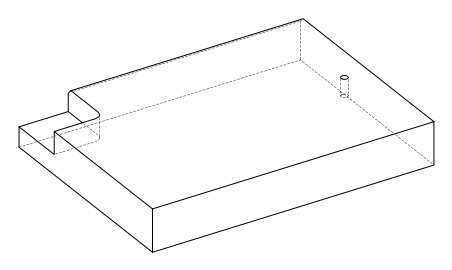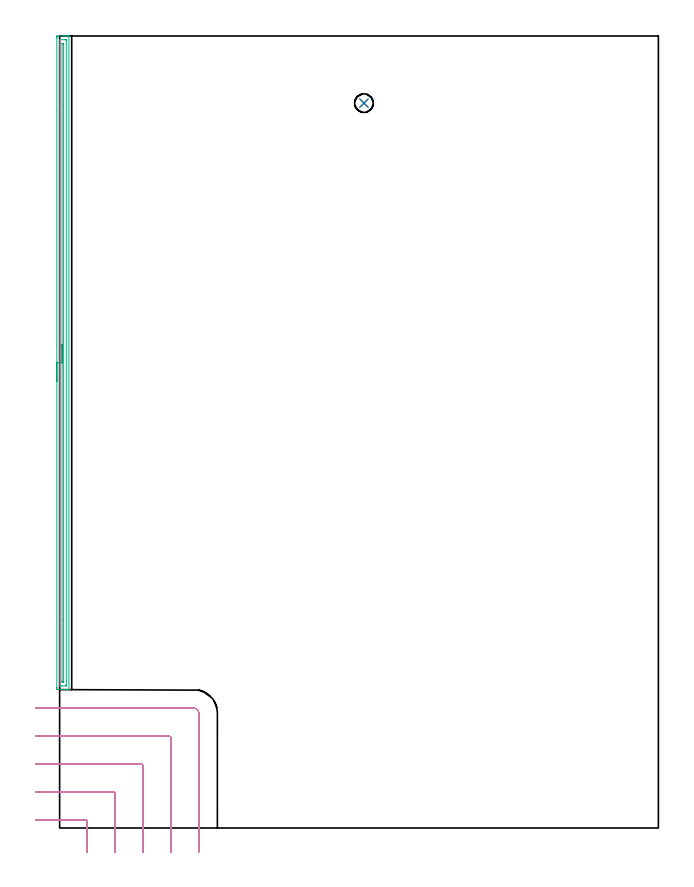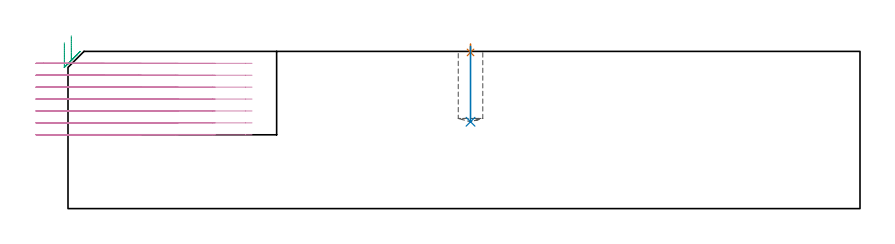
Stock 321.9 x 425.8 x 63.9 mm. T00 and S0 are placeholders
(PLAN: 4 operations, 3 tool changes, 17 min)
(1 SPOT_DRILL | STEP1POCKET | NXT0321_9005460120000 | 0.03 min | 2 mm3)
(2 DRILL_BLIND_HOLE_INTO_CENTER | STEP1POCKET | NXT0301_127 | 0.12 min | 2164 mm3)
(3 AREA_MILL | FG_CHAMFER_SURFACE | UGT0205_001 | 8.6 min | 7506 mm3)
(4 MILL_CORNER_NOTCH_RECTANGULAR | CORNER_NOTCH_RECTANGULAR | UGT0201_094 | Follow Part, ap 5, ae 75% | 8.21 min | 212675 mm3)
(TOOL NXT0321_9005460120000 | NC Spot Drill, 142deg, 12mm, Carbide, Uncoated | D12 PA142 FL30 Z2)
(TOOL NXT0301_127 | Carbide Drill 10mm [861.1-1000-030A1-GP GC34] | D10 PA150 FL31.2 Z2)
(TOOL UGT0205_001 | Chamfer Mill 20 x 3 x 45 deg. | D20 FL50 Z2)
(TOOL UGT0201_094 | End mill 20 mm | D20 FL38 Z4)
(OP 1 SPOT_DRILL)
G17 G21 G94 G90
T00 M6
G54
G17 G0 G90 X163.6 Y389.7 S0 M3
G43 Z73.9 H0
G94 G81 G98 Z63.47 F250. R66.9
G80
M5
M2
(OP 2 DRILL_BLIND_HOLE_INTO_CENTER)
G17 G21 G94 G90
T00 M6
G54
G17 G0 G90 X163.6 Y389.7 S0 M3
G43 Z73.9 H1
G94 G81 G98 Z35.3 F250. R65.9
G80
M5
M2
(OP 3 AREA_MILL)
G17 G21 G94 G90
T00 M6
G54
G17 G0 G90 X-1.5 Y240.1 S1061 M3
G43 Z73.9 H0
Z67.4
G94 G1 Y240.138 Z66.528 F250.
Y240.252 Z65.664
Y240.441 Z64.812
Y240.703 Z63.98
Y241.037 Z63.174
Y241.44 Z62.4
Y241.909 Z61.664
Y242.44 Z60.972
Y243.029 Z60.329
Y243.672 Z59.74
Y244.364 Z59.208
Y245.1 Z58.74
Y245.874 Z58.337
Y246.68 Z58.003
Y247.512 Z57.741
Y248.364 Z57.552
Y249.228 Z57.438
Y250.1 Z57.4
Y424.87
X-1.499 Y425.183 Z57.401
X-1.494 Y425.757 Z57.403
X-1.491 Y425.793 Z57.405
X-0.922 Y425.8 Z57.975
X1.75 Z60.644
X2.301 Z61.198
X2.641 Z61.537
X3.191 Z62.088
X3.531 Z62.426
X4.211 Z63.11
X4.559 Z63.458
X4.951 Y425.793 Z63.843
X4.997 Y425.79 Z63.888
X5. Y425.63 Z63.9
Y74.57
X4.997 Y74.41 Z63.888
X4.951 Y74.407 Z63.843
X4.559 Y74.4 Z63.458
X4.21 Z63.11
X3.531 Z62.426
X2.301 Z61.198
X1.75 Z60.644
X1.135 Z60.03
X-0.922 Y74.401 Z57.975
X-1.17 Y74.403 Z57.726
X-1.491 Y74.408 Z57.406
X-1.494 Y74.443 Z57.404
X-1.499 Y75.017 Z57.401
X-1.5 Y75.597 Z57.4
Y250.1
X-0.086 Z58.814
X-0.085 Y423.506 Z58.815
X-0.082 Y423.616 Z58.818
X-0.075 Y423.79 Z58.825
X-0.031 Y423.793 Z58.869
X0.458 Y423.8 Z59.358
X2.641 Z61.541
X3.13 Y423.798 Z62.03
X3.531 Y423.79 Z62.431
X3.579 Y423.773 Z62.479
X3.584 Y423.561 Z62.484
X3.585 Y423.451 Z62.485
Y76.694
X3.582 Y76.584 Z62.482
X3.574 Y76.41 Z62.474
X3.531 Y76.407 Z62.431
X3.042 Y76.401 Z61.942
X0.859 Y76.4 Z59.759
X0.37 Y76.402 Z59.27
X-0.031 Y76.41 Z58.869
X-0.079 Y76.427 Z58.821
X-0.084 Y76.639 Z58.816
X-0.085 Y76.749 Z58.815
X-0.086 Y250.1 Z58.814
X1.328 Z60.228
X1.329 Y421.61 Z60.229
X1.33 Y421.716 Z60.23
X1.333 Y421.767 Z60.233
X1.334 Y421.786 Z60.234
X1.371 Y421.79 Z60.271
X1.562 Y421.798 Z60.462
X1.75 Y421.799 Z60.65
X1.94 Y421.798 Z60.84
X2.066 Y421.794 Z60.966
X2.161 Y421.79 Z61.061
X2.164 Y421.75 Z61.064
X2.167 Y421.61 Z61.067
X2.171 Y421.188 Z61.071
Y388.303
Y78.59
X2.169 Y78.485 Z61.069
X2.167 Y78.433 Z61.067
X2.165 Y78.415 Z61.065
X2.128 Y78.41 Z61.028
X1.938 Y78.402 Z60.838
X1.75 Y78.401 Z60.65
X1.56 Y78.403 Z60.46
X1.434 Y78.406 Z60.334
X1.339 Y78.41 Z60.239
X1.335 Y78.45 Z60.235
X1.333 Y78.59 Z60.233
X1.329 Y79.012 Z60.229
X1.328 Y111.818 Z60.228
Y250.1
Y250.972 Z60.267
Y251.837 Z60.38
Y252.688 Z60.569
Y253.52 Z60.832
Y254.326 Z61.165
Y255.1 Z61.568
Y255.836 Z62.037
Y256.528 Z62.568
Y257.171 Z63.157
Y257.76 Z63.801
Y258.292 Z64.493
Y258.76 Z65.228
Y259.163 Z66.002
Y259.497 Z66.808
Y259.759 Z67.64
Y259.948 Z68.492
Y260.062 Z69.357
Y260.1 Z70.228
G0 Z73.9
M5
M2
(OP 4 MILL_CORNER_NOTCH_RECTANGULAR)
G17 G21 G94 G90
T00 M6
G54
G17 G0 G90 X14.8 Y-13. S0 M3
G43 Z73.9 H0
Z59.057
G94 G1 Y-10. F250.
Y3.406 F500.
G3 X13.806 Y4.4 R1.
G1 X-10.
X-13. F250.
G0 Z73.9
X29.8 Y-13.
Z59.057
G1 Y-10.
Y18.405 F500.
G3 X28.805 Y19.4 R1.
G1 X-10.
X-13. F250.
G0 Z73.9
X44.8 Y-13.
Z59.057
G1 Y-10.
Y33.405 F500.
G3 X43.805 Y34.4 R1.
G1 X-10.
X-13. F250.
G0 Z73.9
X59.8 Y-13.
Z59.057
G1 Y-10.
Y48.405 F500.
G3 X58.805 Y49.4 R1.
G1 X-10.
X-13. F250.
G0 Z73.9
X74.8 Y-13.
Z59.057
G1 Y-10.
Y61.8 F500.
G3 X72.2 Y64.4 R2.6
G1 X-10.
X-13. F250.
G0 Z73.9
X14.8 Y-13.
Z54.214
G1 Y-10.
Y3.406 F500.
G3 X13.806 Y4.4 R1.
G1 X-10.
X-13. F250.
G0 Z73.9
X29.8 Y-13.
Z54.214
G1 Y-10.
Y18.405 F500.
G3 X28.805 Y19.4 R1.
G1 X-10.
X-13. F250.
G0 Z73.9
X44.8 Y-13.
Z54.214
G1 Y-10.
Y33.405 F500.
G3 X43.805 Y34.4 R1.
G1 X-10.
X-13. F250.
G0 Z73.9
X59.8 Y-13.
Z54.214
G1 Y-10.
Y48.405 F500.
G3 X58.805 Y49.4 R1.
G1 X-10.
X-13. F250.
G0 Z73.9
X74.8 Y-13.
Z54.214
G1 Y-10.
Y61.8 F500.
G3 X72.2 Y64.4 R2.6
G1 X-10.
X-13. F250.
G0 Z73.9
X14.8 Y-13.
Z49.371
G1 Y-10.
Y3.406 F500.
G3 X13.806 Y4.4 R1.
G1 X-10.
X-13. F250.
G0 Z73.9
X29.8 Y-13.
Z49.371
G1 Y-10.
Y18.405 F500.
G3 X28.805 Y19.4 R1.
G1 X-10.
X-13. F250.
G0 Z73.9
X44.8 Y-13.
Z49.371
G1 Y-10.
Y33.405 F500.
G3 X43.805 Y34.4 R1.
G1 X-10.
X-13. F250.
G0 Z73.9
X59.8 Y-13.
Z49.371
G1 Y-10.
Y48.405 F500.
G3 X58.805 Y49.4 R1.
G1 X-10.
X-13. F250.
G0 Z73.9
X74.8 Y-13.
Z49.371
G1 Y-10.
Y61.8 F500.
G3 X72.2 Y64.4 R2.6
G1 X-10.
X-13. F250.
G0 Z73.9
X14.8 Y-13.
Z44.529
G1 Y-10.
Y3.406 F500.
G3 X13.806 Y4.4 R1.
G1 X-10.
X-13. F250.
G0 Z73.9
X29.8 Y-13.
Z44.529
G1 Y-10.
Y18.405 F500.
G3 X28.805 Y19.4 R1.
G1 X-10.
X-13. F250.
G0 Z73.9
X44.8 Y-13.
Z44.529
G1 Y-10.
Y33.405 F500.
G3 X43.805 Y34.4 R1.
G1 X-10.
X-13. F250.
G0 Z73.9
X59.8 Y-13.
Z44.529
G1 Y-10.
Y48.405 F500.
G3 X58.805 Y49.4 R1.
G1 X-10.
X-13. F250.
G0 Z73.9
X74.8 Y-13.
Z44.529
G1 Y-10.
Y61.8 F500.
G3 X72.2 Y64.4 R2.6
G1 X-10.
X-13. F250.
G0 Z73.9
X14.8 Y-13.
Z39.686
G1 Y-10.
Y3.406 F500.
G3 X13.806 Y4.4 R1.
G1 X-10.
X-13. F250.
G0 Z73.9
X29.8 Y-13.
Z39.686
G1 Y-10.
Y18.405 F500.
G3 X28.805 Y19.4 R1.
G1 X-10.
X-13. F250.
G0 Z73.9
X44.8 Y-13.
Z39.686
G1 Y-10.
Y33.405 F500.
G3 X43.805 Y34.4 R1.
G1 X-10.
X-13. F250.
G0 Z73.9
X59.8 Y-13.
Z39.686
G1 Y-10.
Y48.405 F500.
G3 X58.805 Y49.4 R1.
G1 X-10.
X-13. F250.
G0 Z73.9
X74.8 Y-13.
Z39.686
G1 Y-10.
Y61.8 F500.
G3 X72.2 Y64.4 R2.6
G1 X-10.
X-13. F250.
G0 Z73.9
X14.8 Y-13.
Z34.843
G1 Y-10.
Y3.406 F500.
G3 X13.806 Y4.4 R1.
G1 X-10.
X-13. F250.
G0 Z73.9
X29.8 Y-13.
Z34.843
G1 Y-10.
Y18.405 F500.
G3 X28.805 Y19.4 R1.
G1 X-10.
X-13. F250.
G0 Z73.9
X44.8 Y-13.
Z34.843
G1 Y-10.
Y33.405 F500.
G3 X43.805 Y34.4 R1.
G1 X-10.
X-13. F250.
G0 Z73.9
X59.8 Y-13.
Z34.843
G1 Y-10.
Y48.405 F500.
G3 X58.805 Y49.4 R1.
G1 X-10.
X-13. F250.
G0 Z73.9
X74.8 Y-13.
Z34.843
G1 Y-10.
Y61.8 F500.
G3 X72.2 Y64.4 R2.6
G1 X-10.
X-13. F250.
G0 Z73.9
X14.8 Y-13.
Z30.
G1 Y-10.
Y3.406 F500.
G3 X13.806 Y4.4 R1.
G1 X-10.
X-13. F250.
G0 Z73.9
X29.8 Y-13.
Z30.
G1 Y-10.
Y18.405 F500.
G3 X28.805 Y19.4 R1.
G1 X-10.
X-13. F250.
G0 Z73.9
X44.8 Y-13.
Z30.
G1 Y-10.
Y33.405 F500.
G3 X43.805 Y34.4 R1.
G1 X-10.
X-13. F250.
G0 Z73.9
X59.8 Y-13.
Z30.
G1 Y-10.
Y48.405 F500.
G3 X58.805 Y49.4 R1.
G1 X-10.
X-13. F250.
G0 Z73.9
X74.8 Y-13.
Z30.
G1 Y-10.
Y61.8 F500.
G3 X72.2 Y64.4 R2.6
G1 X-10.
X-13. F250.
G0 Z73.9
M5
M2
